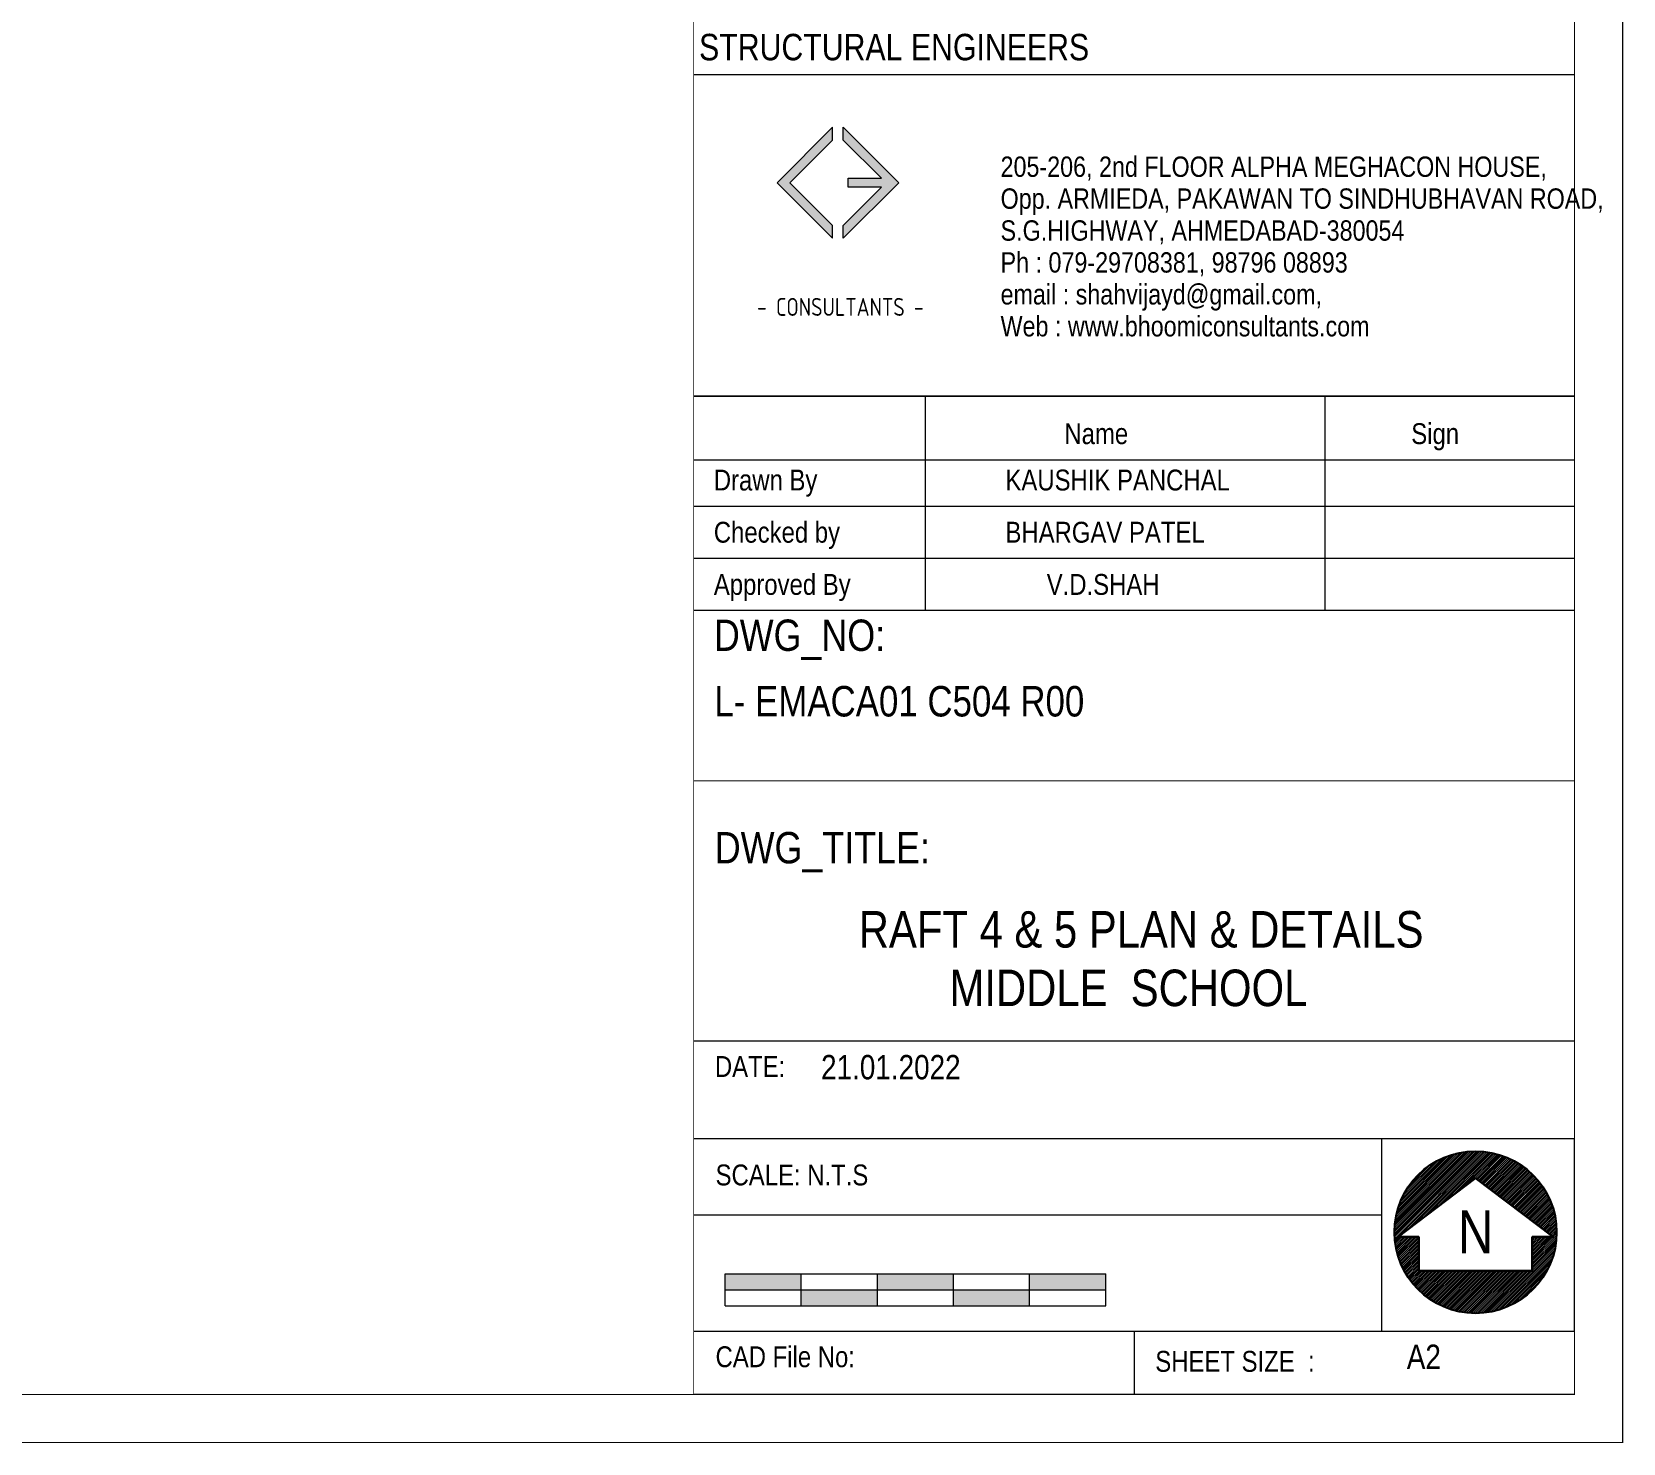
# Model space of a CAD drawing. Header units: millimetres. Extents: x 1112055 to 3390982, y -148532 to 766891.
# Drawn here: x 2527041 to 2542910, y 132279 to 146344 of the extents above; entities that cross this region are included whole.
import ezdxf
from ezdxf.enums import TextEntityAlignment as Align

# ---------------------------------------------------------------- set-up
doc = ezdxf.new("R2010")
doc.units = ezdxf.units.MM
doc.layers.add('B TITLE BLOCK', color=250, linetype='Continuous', lineweight=0)
doc.layers.add('tb text', color=7, linetype='Continuous', lineweight=13)
doc.layers.add('FORMAT TEXT', color=7, linetype='Continuous')
doc.layers.add('Layer 1', color=7, linetype='Continuous')
doc.styles.add('SWINC', font='swissc.ttf')

msp = doc.modelspace()

# ---------------------------------------------------------------- hatches: boundary and pattern name
at = {"layer": 'B TITLE BLOCK', "linetype": 'Continuous', "lineweight": 0}
h = msp.add_hatch(color=251, dxfattribs=at)
h.dxf.hatch_style = 1
h.paths.add_polyline_path([(2534601.1, 144840.4), (2535026.1, 145265.5), (2535026.1, 145393.9), (2534472.6, 144840.4), (2535026.1, 144286.9), (2535026.1, 144415.4)])
h = msp.add_hatch(color=251, dxfattribs=at)
h.dxf.hatch_style = 1
h.paths.add_polyline_path([(2535180.3, 144885.8), (2535180.3, 144795), (2535513, 144795), (2535133.4, 144415.4), (2535133.4, 144286.9), (2535686.8, 144840.4), (2535133.4, 145393.9), (2535133.4, 145265.5), (2535513, 144885.8)])
at = {"layer": 'Layer 1', "lineweight": 5}
h = msp.add_hatch(dxfattribs=at)
h.set_pattern_fill('ANSI31', color=5, scale=4.044682, style=0)
h.set_pattern_definition([(45, (2495186.625, 129099.461), (-9.080571, 9.080571), [])])
edge = h.paths.add_edge_path()
edge.add_arc((2541437.6, 134381.8), 808.9, 0, 360)
h.paths.add_polyline_path([(2541437.6, 134920.3), (2542210.4, 134335.5), (2542003.8, 134335.5), (2542003.8, 133996.8), (2540871.3, 133996.8), (2540871.3, 134335.5), (2540664.7, 134335.5)], flags=16)
at = {"layer": 'tb text'}
for points in [[(2533955.7, 133967.7), (2533955.7, 133808.6), (2534714.4, 133808.6), (2534714.4, 133967.7)], [(2536209.2, 133808.6), (2536231.9, 133808.6), (2536231.9, 133967.7), (2536209.2, 133967.7), (2535473.2, 133967.7), (2535473.2, 133808.6)], [(2537749.4, 133808.6), (2537749.4, 133967.7), (2536990.7, 133967.7), (2536990.7, 133808.6)], [(2535473.2, 133649.4), (2535473.2, 133808.6), (2534714.4, 133808.6), (2534714.4, 133649.4)], [(2536231.9, 133808.6), (2536231.9, 133649.4), (2536990.7, 133649.4), (2536990.7, 133808.6)]]:
    msp.add_hatch(color=256, dxfattribs=at).paths.add_polyline_path(points)

# ---------------------------------------------------------------- linework, layer by layer
at = {"layer": 'B TITLE BLOCK', "color": 250, "lineweight": 0}
for p, q in [((2542423.7, 145915.4), (2533640.3, 145915.4)), ((2542423.7, 142712.2), (2533640.3, 142712.2)), ((2533640.3, 142712.2), (2542423.7, 142712.2)), ((2533640.3, 142712.2), (2542423.7, 142712.2)), ((2535952, 140577.4), (2535952, 142712.1)), ((2539939.2, 140577.4), (2539939.2, 142712.1)), ((2533640.6, 142079.8), (2542424, 142079.8)), ((2533640.6, 142079.8), (2542424, 142079.8)), ((2533640.6, 141617.5), (2542424, 141617.5)), ((2533640.6, 141617.5), (2542424, 141617.5)), ((2533640.6, 141097.5), (2542424, 141097.5)), ((2533640.6, 141097.5), (2542424, 141097.5)), ((2533640.6, 141097.5), (2542424, 141097.5)), ((2542424, 140577.4), (2533640.3, 140577.4)), ((2542424, 140577.4), (2533640.6, 140577.4)), ((2542423.7, 136284.7), (2533640.6, 136284.7)), ((2533640.4, 135316.9), (2542423.7, 135316.9)), ((2540503.3, 133396.5), (2540503.3, 135316.9)), ((2542423.7, 133396.5), (2542423.7, 135316.9)), ((2540503.3, 134552), (2533640.9, 134552.7)), ((2533640.4, 133396.5), (2542423.7, 133396.5)), ((2538032.1, 133396.5), (2538032.1, 132765.4)), ((2542423.7, 132765.4), (2533640.3, 132765.4))]:
    msp.add_line(p, q, dxfattribs=at)
at = {"layer": 'B TITLE BLOCK', "color": 1, "const_width": 10.8}
msp.add_lwpolyline([(2542904.4, 198431.1), (2542904.4, 132284.8), (2470579.1, 132284.8), (2470579.1, 198431.1)], close=True, dxfattribs=at)
at = {"layer": 'B TITLE BLOCK', "color": 250, "lineweight": 0}
for points, const_width in [([(2542423.7, 197950.5), (2542423.7, 132765.4), (2471059.8, 132765.4), (2471059.8, 197950.5)], 10.8), ([(2533640.3, 132765.4), (2542423.7, 132765.4), (2542423.7, 197950.5), (2533640.3, 197950.5)], 7.32), ([(2542423.7, 132765.4), (2533640.3, 132765.4), (2533640.3, 149518.6), (2542423.7, 149518.6)], 7.32), ([(2533640.3, 138880.2), (2542423.7, 138880.2), (2542423.7, 132765.4), (2533640.3, 132765.4)], 7.32)]:
    msp.add_lwpolyline(points, close=True, dxfattribs=dict(at, const_width=const_width))
at = {"layer": 'B TITLE BLOCK', "color": 251, "linetype": 'Continuous', "lineweight": 0}
for points in [[(2534472.6, 144840.5), (2535026.1, 144286.9), (2535026.1, 144415.4), (2534601.1, 144840.4), (2535026.1, 145265.5), (2535026.1, 145393.9), (2534472.6, 144840.4)], [(2535686.9, 144840.5), (2535133.4, 144286.9), (2535133.4, 144415.4), (2535513, 144795), (2535180.3, 144795), (2535180.3, 144885.8), (2535513, 144885.8), (2535133.4, 145265.5), (2535133.4, 145393.9), (2535686.9, 144840.4)]]:
    msp.add_lwpolyline(points, dxfattribs=at)
at = {"layer": 'Layer 1', "lineweight": 30}
msp.add_lwpolyline([(2541437.6, 134920.3), (2540664.7, 134335.5), (2540871.3, 134335.5), (2540871.3, 133996.8), (2542003.8, 133996.8), (2542003.8, 134335.5), (2542210.4, 134335.5)], close=True, dxfattribs=at)
at = {"layer": 'Layer 1'}
msp.add_circle((2541437.6, 134381.8), 808.9, dxfattribs=at)
at = {"layer": 'tb text'}
for points in [[(2533955.7, 133967.7), (2536209.2, 133967.7), (2537749.4, 133967.7)], [(2533955.7, 133649.4), (2533955.7, 133967.7)], [(2534714.4, 133649.4), (2534714.4, 133967.7)], [(2535473.2, 133649.4), (2535473.2, 133967.7)], [(2536231.9, 133649.4), (2536231.9, 133967.7)], [(2536990.7, 133649.4), (2536990.7, 133967.7)], [(2537749.4, 133649.4), (2537749.4, 133967.7)], [(2533955.7, 133808.6), (2536209.2, 133808.6), (2537749.4, 133808.6)], [(2533955.7, 133649.4), (2536209.2, 133649.4), (2537749.4, 133649.4)]]:
    msp.add_lwpolyline(points, dxfattribs=at)

# ---------------------------------------------------------------- texts
at = {"layer": 'B TITLE BLOCK', "color": 0, "style": 'SWINC'}
for s, p in [('205-206, 2nd FLOOR ALPHA MEGHACON HOUSE,', (2536701.5, 144899)), ('Opp. ARMIEDA, PAKAWAN TO SINDHUBHAVAN ROAD,', (2536701.5, 144581.1)), ('S.G.HIGHWAY, AHMEDABAD-380054', (2536701.5, 144263.1)), ('Ph : 079-29708381, 98796 08893', (2536701.5, 143945.1)), ('email : shahvijayd@gmail.com,', (2536701.5, 143627.2)), ('Web : www.bhoomiconsultants.com', (2536701.5, 143309.2))]:
    msp.add_text(s, height=202.766, dxfattribs=at).set_placement(p)
at = {"layer": 'B TITLE BLOCK', "color": 251, "insert": (2535103.7, 144063.4), "char_height": 222.806, "attachment_point": 2, "style": 'SWINC'}
msp.add_mtext_dynamic_manual_height_columns('\\pxsm1,qj;{\\fBankGothic Lt BT|b0|i0|c0|p34;BHOOMI\\P\\ps*,q*;\\fGost|b0|i0|c0|p2;\\H0.8x;- CONSULTANTS -\\C1; }', width=582591.087, gutter_width=0, heights=[81948.1], dxfattribs=at)
at = {"layer": 'FORMAT TEXT', "style": 'SWINC'}
msp.add_text('STRUCTURAL ENGINEERS', height=263.502, dxfattribs=at).set_placement((2533695, 146060.7))
at = {"layer": 'tb text', "style": 'SWINC'}
for s, height, p in [('Name', 208.03, (2537338, 142235.9)), ('Sign', 208.03, (2540796.8, 142235.9)), ('Drawn By', 208.03, (2533842.1, 141773.6)), ('KAUSHIK PANCHAL', 208.028, (2536750.3, 141773.6)), ('Checked by', 208.03, (2533842.1, 141253.5)), ('BHARGAV PATEL', 208.028, (2536750.3, 141253.5)), ('Approved By', 208.028, (2533842.1, 140733.4)), ('V.D.SHAH', 208.03, (2537161.5, 140733.4)), ('L- EMACA01 C504 R00', 303.374, (2533847.7, 139521.6)), ('RAFT 4 & 5 PLAN & DETAILS', 364.049, (2535287.4, 137218.4)), ('MIDDLE  SCHOOL ', 364.049, (2536192.2, 136634.7)), ('21.01.2022', 242.68, (2534911.5, 135905.2))]:
    msp.add_text(s, height=height, dxfattribs=at).set_placement(p)
at = {"layer": 'tb text', "color": 7, "style": 'SWINC'}
for s, height, p in [('DATE: ', 208.01, (2533852.9, 135928.8)), ('SCALE: N.T.S', 208.012, (2533859.7, 134848.2)), ('CAD File No:', 208.012, (2533859.3, 133036.5)), ('SHEET SIZE  : ', 208.012, (2538244.4, 132990.6))]:
    msp.add_text(s, height=height, dxfattribs=at).set_placement(p)
msp.add_text('N', height=429, dxfattribs=at).set_placement((2541438.1, 134385.7), align=Align.MIDDLE_CENTER)
at = {"layer": 'tb text', "insert": (2540752.2, 133261.5), "char_height": 242.68, "width": 9235.05, "attachment_point": 1, "style": 'SWINC'}
msp.add_mtext('A2', dxfattribs=at)
at = {"layer": 'tb text', "color": 7, "style": 'SWINC'}
for tag, p, s, height in [('DWG_NO:', (2533842.8, 140174.9), 'XXX-XXXX-XXX-XXX', 312.042), ('DWG_TITLE:', (2533852, 138057.8), '', 312)]:
    msp.add_attdef(tag, p, s, height=height, dxfattribs=at)

doc.saveas('drawing.dxf')
